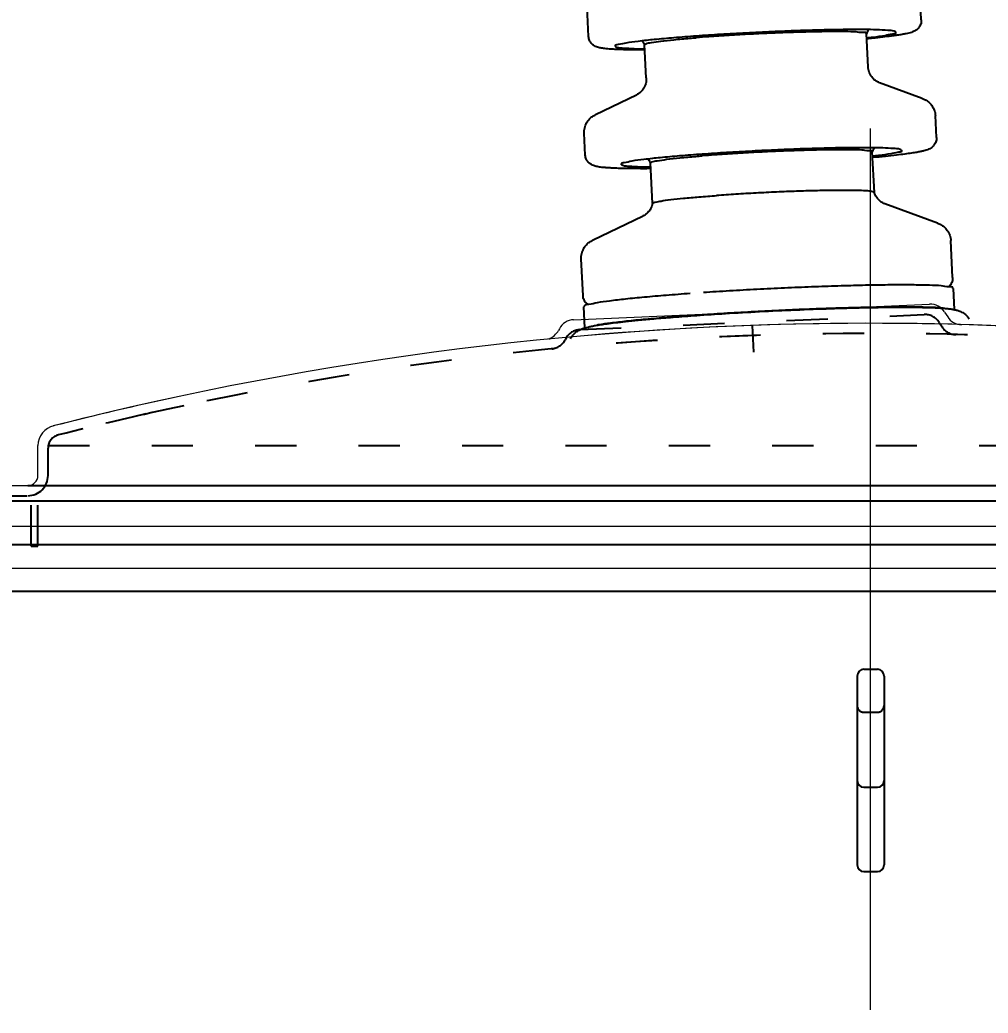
# Model space of a CAD drawing. Header units: millimetres. Extents: x 104833 to 218395, y -330386 to -125668.
# Drawn here: x 105999.3 to 106286.5, y -127072.3 to -126777.7 of the extents above; entities that cross this region are included whole.
import ezdxf

# ---------------------------------------------------------------- set-up
doc = ezdxf.new("R2010")
doc.units = ezdxf.units.MM
doc.header["$LTSCALE"] = 13
for name, pattern in [('1 实线', [0]), ('ACAD_ISO03W100', [1.18, 0.47, -0.71]), ('ACAD_ISO04W100', [30, 24, -3, 0, -3]), ('CENTER', [50.8, 31.75, -6.35, 6.35, -6.35])]:
    doc.linetypes.add(name, pattern=pattern)
doc.layers.get('0').update_dxf_attribs({"color": 1, "linetype": 'CENTER'})
doc.layers.add('02___PRT_ALL_AXES', color=7, linetype='Continuous')
doc.layers.add('粗实线', color=4, linetype='Continuous')
doc.layers.add('标注、文本', color=3, linetype='Continuous', lineweight=25)
doc.styles.get("Standard").update_dxf_attribs({"font": 'gbenor.shx', "bigfont": 'gbcbig.shx'})
doc.dimstyles.new('1-15', dxfattribs={"dimscale": 20, "dimtxt": 3.5, "dimasz": 2, "dimexe": 1.5, "dimexo": 0.5, "dimgap": 0.5, "dimtad": 1, "dimtoh": 1, "dimdec": 1, "dimdsep": 46, "dimtxsty": 'Standard', "dimcen": 2.5, "dimclrd": 3, "dimclre": 3, "dimclrt": 3, "dimadec": 0, "dimazin": 2, "dimtfac": 1, "dimtdec": 1, "dimtmove": 0, "dimatfit": 2, "dimfxl": 1, "dimarcsym": 0})

# ---------------------------------------------------------------- blocks, each defined once
blk = doc.blocks.new('*D520')
at = {"layer": 'Defpoints', "color": 0, "transparency": 16777216}
for p in [(105689.17, -126637.02), (106203.41, -126637.02), (105987.16, -127676.33)]:
    blk.add_point(p, dxfattribs=at)
at = {"layer": '标注、文本', "color": 3, "lineweight": -2, "transparency": 16777216}
for p, q in [((106193.41, -126637.02), (105659.17, -126637.02)), ((105689.17, -127636.33), (105689.17, -126677.02)), ((105977.16, -127676.33), (105659.17, -127676.33))]:
    blk.add_line(p, q, dxfattribs=at)
at = {"layer": '标注、文本', "color": 3, "transparency": 16777216}
for points in [[(105682.5, -126677.02), (105695.83, -126677.02), (105689.17, -126637.02)], [(105682.5, -127636.33), (105695.83, -127636.33), (105689.17, -127676.33)]]:
    blk.add_solid(points, dxfattribs=at)
at = {"layer": '标注、文本', "color": 3, "transparency": 16777216, "insert": (105644.17, -127156.68), "char_height": 70, "attachment_point": 5, "rotation": 90}
blk.add_mtext('40.16', dxfattribs=at)
blk = doc.blocks.new('erfwefwef')
at = {"color": 7, "linetype": 'Continuous'}
for p, q in [((92480.94, -140070.19), (92480.23, -140070.23)), ((92484.52, -140105.1), (92483.81, -140105.14))]:
    blk.add_line(p, q, dxfattribs=at)
for centre, radius, start, end in [((92517.63, -140767.46), 698.08, 96.80191, 97.1044), ((92492.82, -140541.19), 470.02, 97.0663, 97.515), ((92521.2, -140802.37), 698.08, 96.80191, 97.1044), ((92496.4, -140576.1), 470.02, 97.0663, 97.515)]:
    blk.add_arc(centre, radius, start, end, dxfattribs=at)
for points, start_tangent, end_tangent in [([(92480.23, -140070.23), (92474.69, -140070.55), (92468.28, -140071), (92461.2, -140071.58), (92453.71, -140072.27), (92446.05, -140073.05), (92438.49, -140073.88), (92434.95, -140074.29)], (-0.998498, -0.054784), (-0.992957, -0.118479)), ([(92490.38, -140070.49), (92489.88, -140070.23), (92487.96, -140070.07), (92484.7, -140070.07), (92480.94, -140070.19)], (-0.678693, 0.734422), (-0.998552, -0.053802)), ([(92482.31, -140070.15), (92482.08, -140070.46), (92481.68, -140071.41)], (-0.63668, -0.771128), (-0.229485, -0.973312)), ([(92481.81, -140072.59), (92483.69, -140072.27), (92487.26, -140071.58), (92489.53, -140071), (92490.41, -140070.55), (92490.38, -140070.49)], (0.986703, 0.162533), (-0.678693, 0.734422)), ([(92481.64, -140071.36), (92481.65, -140071.32), (92480.73, -140071.11), (92478.58, -140071.04), (92475.3, -140071.11), (92471, -140071.32), (92465.85, -140071.66), (92460.05, -140072.12), (92453.83, -140072.68), (92447.41, -140073.32), (92441.06, -140074.02), (92435, -140074.74)], (0.440916, 0.897548), (-0.992317, -0.123719)), ([(92416.64, -140076.78), (92414.15, -140077.2), (92410.58, -140077.89), (92408.32, -140078.48), (92407.43, -140078.93), (92407.44, -140078.95)], (-0.987235, -0.159268), (0.462958, -0.88638)), ([(92416.21, -140078.12), (92416.53, -140077.81), (92418.11, -140077.35), (92420.87, -140076.79), (92424.71, -140076.15), (92429.48, -140075.46), (92431.35, -140075.21)], (0.440916, 0.897548), (0.991318, 0.131484)), ([(92431.29, -140074.74), (92424.69, -140075.6), (92418.91, -140076.43), (92416.64, -140076.78)], (-0.992317, -0.123719), (-0.987235, -0.159268)), ([(92407.44, -140078.95), (92407.96, -140079.24), (92409.89, -140079.4), (92413.14, -140079.4), (92416.28, -140079.32)], (0.462958, -0.88638), (0.998736, 0.050267)), ([(92416.17, -140078.12), (92415.57, -140077.25), (92415.29, -140077.01)], (-0.422004, 0.906594), (-0.782341, 0.62285)), ([(92483.81, -140105.14), (92478.27, -140105.45), (92471.85, -140105.91), (92464.78, -140106.49), (92457.28, -140107.18), (92449.63, -140107.96), (92442.07, -140108.79), (92438.52, -140109.2)], (-0.998498, -0.054784), (-0.992957, -0.118479)), ([(92485.21, -140106.27), (92485.23, -140106.23), (92484.3, -140106.02), (92482.16, -140105.95), (92478.87, -140106.02), (92474.57, -140106.23), (92469.43, -140106.57), (92463.63, -140107.03), (92457.4, -140107.59), (92450.99, -140108.23), (92444.63, -140108.93), (92438.58, -140109.65)], (0.440916, 0.897548), (-0.992317, -0.123719)), ([(92493.95, -140105.4), (92493.46, -140105.14), (92491.53, -140104.98), (92488.28, -140104.98), (92484.52, -140105.1)], (-0.678693, 0.734422), (-0.998552, -0.053802)), ([(92485.88, -140105.06), (92485.65, -140105.37), (92485.26, -140106.32)], (-0.63668, -0.771128), (-0.229485, -0.973312)), ([(92485.38, -140107.5), (92487.26, -140107.18), (92490.84, -140106.49), (92493.1, -140105.91), (92493.99, -140105.45), (92493.95, -140105.4)], (0.986703, 0.162533), (-0.678693, 0.734422)), ([(92420.22, -140111.69), (92417.73, -140112.11), (92414.16, -140112.8), (92411.89, -140113.39), (92411.01, -140113.84), (92411.01, -140113.86)], (-0.987235, -0.159268), (0.462958, -0.88638)), ([(92419.74, -140113.03), (92419.14, -140112.16), (92418.87, -140111.91)], (-0.422004, 0.906594), (-0.782341, 0.62285)), ([(92419.78, -140113.03), (92420.1, -140112.72), (92421.68, -140112.26), (92424.45, -140111.7), (92428.29, -140111.06), (92433.06, -140110.37), (92434.93, -140110.11)], (0.440916, 0.897548), (0.991318, 0.131484)), ([(92434.87, -140109.65), (92428.26, -140110.51), (92422.48, -140111.34), (92420.22, -140111.69)], (-0.992317, -0.123719), (-0.987235, -0.159268)), ([(92411.01, -140113.86), (92411.54, -140114.15), (92413.46, -140114.31), (92416.71, -140114.31), (92419.86, -140114.22)], (0.462958, -0.88638), (0.998736, 0.050267)), ([(92398.79, -140166.33), (92399.66, -140164.96), (92400.51, -140164.14), (92401.37, -140163.56), (92402.15, -140163.17), (92402.93, -140162.87), (92403.78, -140162.6), (92404.77, -140162.32), (92405.99, -140162.03), (92407.5, -140161.7), (92409.4, -140161.32), (92411.78, -140160.89), (92414.76, -140160.39), (92418.48, -140159.8), (92423.1, -140159.13), (92428.8, -140158.36), (92435.78, -140157.47), (92444.25, -140156.46), (92454.32, -140155.36), (92464.96, -140154.3), (92475.32, -140153.36), (92485.02, -140152.58), (92493.71, -140152), (92501.1, -140151.63), (92507.02, -140151.5)], (0.409765, 0.912191), (1, 0)), ([(92507.02, -140151.5), (92508.74, -140151.51), (92510.1, -140151.57), (92511.22, -140151.65), (92512.19, -140151.77), (92513.13, -140151.98), (92514.21, -140152.36), (92515.42, -140153.08), (92516.57, -140154.27)], (1, 0), (0.586154, -0.8102))]:
    blk.add_spline(points, degree=3, dxfattribs=dict(at, start_tangent=start_tangent, end_tangent=end_tangent))
at = {"layer": '02___PRT_ALL_AXES', "color": 7, "linetype": 'Continuous'}
for p, q in [((92497.73, -140066.43), (92496.85, -140057.79)), ((92399.44, -140076.5), (92398.56, -140067.86)), ((92482.69, -140081.2), (92481.68, -140071.38)), ((92417.16, -140087.91), (92416.16, -140078.09)), ((92499.21, -140089.68), (92486.28, -140085.71)), ((92402.71, -140099.56), (92414.56, -140093.06)), ((92504.04, -140101.06), (92503.37, -140094.58)), ((92400.29, -140111.69), (92399.62, -140105.21)), ((92486.49, -140118.29), (92485.26, -140106.29)), ((92420.96, -140125), (92419.73, -140113)), ((92505.71, -140126.41), (92489.79, -140121.52)), ((92403.78, -140136.85), (92418.38, -140128.84)), ((92511.01, -140142.24), (92509.89, -140131.33)), ((92401.8, -140153.42), (92400.68, -140142.51)), ((92511.35, -140145.51), (92511.99, -140151.75)), ((92402.14, -140156.69), (92402.78, -140162.93))]:
    blk.add_line(p, q, dxfattribs=at)
for centre, radius, start, end in [((92507.06, -140183.76), 32.31, 90.0652, 90.4054), ((92507.06, -140178.08), 26.62, 89.2344, 90.0787)]:
    blk.add_arc(centre, radius, start, end, dxfattribs=at)
for points, start_tangent, end_tangent in [([(92497.73, -140066.43), (92497.62, -140067.72), (92497.05, -140068.86), (92496.3, -140069.59), (92495.62, -140070.01), (92494.98, -140070.29), (92494.27, -140070.54), (92493.4, -140070.78), (92492.29, -140071.06), (92490.86, -140071.37), (92490.6, -140071.42)], (0.101876, -0.994797), (-0.980158, -0.198217)), ([(92490.6, -140071.42), (92489.01, -140071.73), (92486.62, -140072.15), (92483.56, -140072.65), (92481.84, -140072.91)], (-0.980158, -0.198217), (-0.988773, -0.149424)), ([(92416.31, -140079.63), (92415.92, -140079.65), (92412.92, -140079.79), (92410.51, -140079.88), (92408.59, -140079.92), (92407.04, -140079.94), (92405.81, -140079.93), (92404.82, -140079.89), (92404.02, -140079.85), (92403.36, -140079.78), (92402.79, -140079.7), (92402.24, -140079.58), (92401.66, -140079.38), (92401.03, -140079.06), (92400.34, -140078.48), (92399.78, -140077.67), (92399.44, -140076.5)], (-0.998536, -0.054093), (-0.101876, 0.994797)), ([(92486.28, -140085.71), (92485.68, -140085.48), (92484.86, -140084.99), (92483.91, -140084.1), (92483.1, -140082.78), (92482.69, -140081.2)], (-0.955987, 0.293409), (-0.101876, 0.994797)), ([(92417.16, -140087.91), (92417.09, -140089.53), (92416.56, -140091), (92415.8, -140092.07), (92415.1, -140092.71), (92414.56, -140093.06)], (0.101876, -0.994797), (-0.876672, -0.481089)), ([(92499.21, -140089.68), (92500.17, -140090.05), (92501.19, -140090.69), (92502.19, -140091.67), (92502.98, -140093.02), (92503.37, -140094.58)], (0.955987, -0.293409), (0.101876, -0.994797)), ([(92399.62, -140105.21), (92399.69, -140103.61), (92400.19, -140102.12), (92400.98, -140100.95), (92401.85, -140100.12), (92402.71, -140099.56)], (-0.101876, 0.994797), (0.876672, 0.481089)), ([(92504.04, -140101.06), (92503.91, -140102.37), (92503.33, -140103.51), (92502.58, -140104.25), (92501.89, -140104.67), (92501.23, -140104.95), (92500.49, -140105.21), (92499.59, -140105.46), (92498.43, -140105.75), (92496.92, -140106.07), (92494.97, -140106.45), (92492.45, -140106.9), (92489.22, -140107.43), (92485.43, -140108)], (0.101876, -0.994797), (-0.989508, -0.144476)), ([(92419.91, -140114.71), (92417.64, -140114.84), (92414.45, -140114.99), (92411.88, -140115.09), (92409.83, -140115.14), (92408.19, -140115.15), (92406.88, -140115.14), (92405.84, -140115.11), (92404.99, -140115.06), (92404.3, -140114.99), (92403.7, -140114.91), (92403.14, -140114.79), (92402.56, -140114.6), (92401.92, -140114.27), (92401.21, -140113.69), (92400.63, -140112.87), (92400.29, -140111.69)], (-0.998254, -0.059076), (-0.101876, 0.994797)), ([(92486.46, -140118.3), (92486.06, -140118.09), (92484.54, -140117.96), (92481.97, -140117.96), (92478.44, -140118.09), (92474.07, -140118.34), (92469.01, -140118.7), (92463.42, -140119.16), (92457.51, -140119.7), (92451.46, -140120.31), (92445.49, -140120.97), (92439.81, -140121.65)], (-0.654286, 0.756247), (-0.992317, -0.123719)), ([(92489.79, -140121.52), (92489.15, -140121.27), (92488.28, -140120.73), (92487.27, -140119.73), (92486.48, -140118.27)], (-0.955987, 0.293409), (-0.33536, 0.94209)), ([(92420.98, -140124.97), (92420.97, -140124.96), (92421.67, -140124.6), (92423.46, -140124.14), (92426.28, -140123.59), (92430.03, -140122.98), (92434.59, -140122.33), (92439.81, -140121.65)], (-0.505893, 0.862596), (0.992317, 0.123719)), ([(92420.96, -140124.98), (92420.48, -140126.58), (92419.7, -140127.76), (92418.95, -140128.46), (92418.38, -140128.84)], (-0.137445, -0.990509), (-0.876672, -0.481089)), ([(92505.71, -140126.41), (92506.67, -140126.79), (92507.7, -140127.42), (92508.7, -140128.4), (92509.5, -140129.75), (92509.89, -140131.33)], (0.955987, -0.293409), (0.101876, -0.994797)), ([(92400.68, -140142.51), (92400.75, -140140.9), (92401.26, -140139.41), (92402.04, -140138.24), (92402.92, -140137.41), (92403.78, -140136.85)], (-0.101876, 0.994797), (0.876672, 0.481089)), ([(92511.01, -140142.24), (92510.91, -140143.49), (92510.37, -140144.6), (92509.94, -140145.1)], (0.101876, -0.994797), (-0.721034, -0.692899)), ([(92511.24, -140145.5), (92511.23, -140145.36), (92510.1, -140145.09), (92507.77, -140144.95), (92504.3, -140144.95), (92499.77, -140145.09), (92494.28, -140145.36), (92487.95, -140145.76), (92480.93, -140146.28), (92473.36, -140146.91), (92465.42, -140147.63), (92457.29, -140148.43), (92449.15, -140149.28), (92441.17, -140150.18), (92437.43, -140150.62)], (0.11334, 0.993556), (-0.992841, -0.119443)), ([(92403.42, -140156.01), (92402.75, -140155.45), (92402.16, -140154.62), (92401.8, -140153.42)], (-0.844903, 0.53492), (-0.101876, 0.994797)), ([(92433.54, -140151.1), (92426.44, -140152.02), (92420, -140152.92), (92414.39, -140153.77), (92409.73, -140154.57), (92406.11, -140155.29), (92403.63, -140155.92), (92402.33, -140156.44), (92402.25, -140156.71)], (-0.992317, -0.123719), (-0.11334, -0.993556)), ([(92506.83, -140151.46), (92504.97, -140151.5), (92500.44, -140151.64), (92494.95, -140151.91), (92488.62, -140152.31), (92481.6, -140152.83), (92474.03, -140153.45), (92466.09, -140154.17), (92457.96, -140154.97), (92449.82, -140155.83), (92441.84, -140156.73), (92434.21, -140157.65)], (-0.999975, -0.00701), (-0.992317, -0.123719)), ([(92508.67, -140151.52), (92508.44, -140151.5), (92507.41, -140151.46)], (-0.996015, 0.089183), (-0.999906, 0.013675)), ([(92434.21, -140157.65), (92427.11, -140158.56), (92420.67, -140159.46), (92415.06, -140160.32), (92410.4, -140161.12), (92406.78, -140161.84), (92406.34, -140161.97)], (-0.992317, -0.123719), (-0.958198, -0.286105))]:
    blk.add_spline(points, degree=3, dxfattribs=dict(at, start_tangent=start_tangent, end_tangent=end_tangent))

msp = doc.modelspace()

# ---------------------------------------------------------------- linework, layer by layer
at = {"color": 7, "linetype": '1 实线', "lineweight": 0}
for p, q in [((106163.56, -126866.64), (106269.15, -126862.03)), ((106273.58, -126864.34), (106274.51, -126865.8)), ((106159.34, -126869.33), (106159.1, -126869.79)), ((106004.66, -126912.83), (106004.66, -126903.97)), ((105989.16, -126915.83), (106001.66, -126915.83)), ((105985.16, -126927.83), (106521.16, -126927.83))]:
    msp.add_line(p, q, dxfattribs=at)
for centre, radius, start, end in [((106269.37, -126867.02), 5, 32.5, 92.5), ((106163.78, -126871.63), 5, 92.5, 152.5), ((106278.73, -126863.11), 5, 212.5, 268.4048), ((106251.66, -127848.17), 980.47, 75.68133, 104.31867), ((106153.44, -126866.34), 6.63, 294.6678, 328.6155), ((106251.66, -127848.17), 980.47, 75.68133, 94.90476), ((106251.66, -127848.17), 980.47, 102.12722, 104.31867), ((106010.66, -126903.97), 6, 102.4958, 180), ((106001.66, -126912.83), 3, 270, 0), ((106001.66, -126912.83), 3, 270, 0)]:
    msp.add_arc(centre, radius, start, end, dxfattribs=at)
at = {"layer": '标注、文本', "color": 1, "linetype": 'ACAD_ISO04W100', "lineweight": 15}
for p, q in [((106251.66, -127851.52), (106251.66, -126809.86)), ((105982.66, -126940.33), (106518.16, -126940.33))]:
    msp.add_line(p, q, dxfattribs=at)
at = {"layer": '标注、文本'}
for p, q in [((106216.5, -126868.35), (106216.92, -126876.21)), ((106271.98, -126867.41), (106272.84, -126868.75)), ((106161.2, -126872.25), (106161.03, -126872.58)), ((106001.66, -126915.83), (106496.46, -126915.83)), ((106001.66, -126920.33), (106501.66, -126920.33))]:
    msp.add_line(p, q, dxfattribs=at)
at = {"layer": '粗实线', "color": 2, "linetype": 'ACAD_ISO03W100', "ltscale": 2}
for p, q in [((106165.42, -126869.56), (106267.55, -126865.1)), ((106007.66, -126912.83), (106007.66, -126904.7)), ((106007.73, -126903.97), (106495.59, -126903.97)), ((105989.16, -126918.83), (106001.66, -126918.83)), ((106002.66, -126933.83), (106002.66, -126918.74)), ((106004.66, -126933.83), (106004.66, -126918.02)), ((106002.66, -126933.83), (106004.66, -126933.83)), ((106249.66, -126983.09), (106253.66, -126983.09))]:
    msp.add_line(p, q, dxfattribs=at)
at = {"layer": '粗实线', "ltscale": 2}
for p, q in [((105987.16, -126920.33), (106516.16, -126920.33)), ((106513.66, -126933.45), (105989.66, -126933.45)), ((105989.66, -126947.2), (106513.66, -126947.2)), ((106247.66, -126972.33), (106247.66, -127028.33)), ((106249.66, -126970.33), (106253.66, -126970.33)), ((106255.66, -126972.33), (106255.66, -127028.33)), ((106249.66, -127005.33), (106253.66, -127005.33)), ((106249.66, -127030.33), (106253.66, -127030.33))]:
    msp.add_line(p, q, dxfattribs=at)
at = {"layer": '粗实线', "color": 2, "linetype": 'ACAD_ISO03W100', "ltscale": 2}
for centre, radius, start, end in [((106267.77, -126870.1), 5, 32.5, 92.5), ((106165.64, -126874.56), 5, 92.5, 152.5), ((106277.05, -126866.06), 5, 212.5, 268.4904), ((106251.66, -127849.61), 978.91, 75.74867, 104.25133), ((106156.49, -126870.18), 5.14, 276.573, 332.116), ((106251.66, -127849.61), 978.91, 75.74867, 94.99043), ((106251.66, -127849.61), 978.91, 102.01377, 104.25133), ((106011.66, -126904.7), 4, 102.3972, 180), ((106001.66, -126912.83), 6, 270, 0), ((106249.66, -126981.09), 2, 180, 270), ((106253.66, -126981.09), 2, 270, 0)]:
    msp.add_arc(centre, radius, start, end, dxfattribs=at)
at = {"layer": '粗实线', "ltscale": 2}
for centre, start, end in [((106249.66, -126972.33), 90, 180), ((106253.66, -126972.33), 0, 90), ((106249.66, -127003.33), 180, 270), ((106253.66, -127003.33), 270, 0), ((106249.66, -127028.33), 180, 270), ((106253.66, -127028.33), 270, 0)]:
    msp.add_arc(centre, 2, start, end, dxfattribs=at)

# ---------------------------------------------------------------- block references
at = {"layer": '标注、文本', "rotation": 356.9999999999923}
msp.add_blockref('erfwefwef', (21226.24, 17937.76), dxfattribs=at)

# ---------------------------------------------------------------- dimensions: what is measured, and where the dimension line sits
at = {"layer": '标注、文本'}
dim = msp.add_linear_dim(base=(105689.17, -126637.02), p1=(105987.16, -127676.33), p2=(106203.41, -126637.02), angle=90, text='40.16', dimstyle='1-15', dxfattribs=at)
dim.commit()
dim.dimension.update_dxf_attribs({"geometry": '*D520', "text_midpoint": (105644.17, -127156.68)})

doc.saveas('drawing.dxf')
